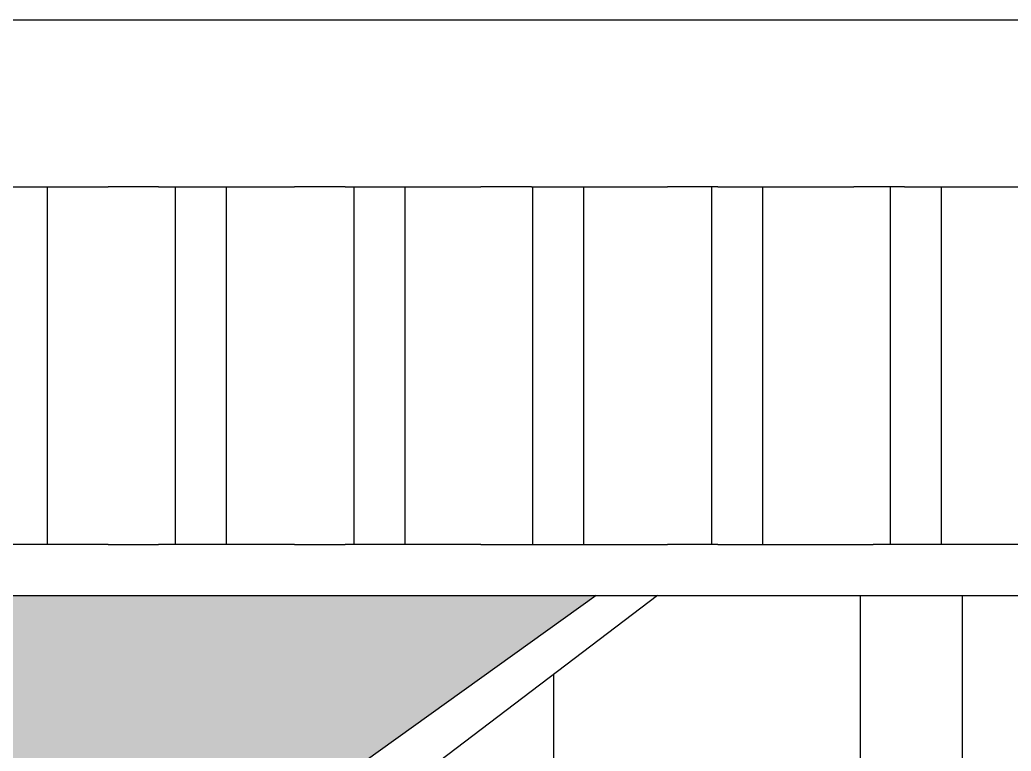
# Model space of a CAD drawing. Extents: x 396092 to 455492, y 17293 to 132793.
# Drawn here: x 404483.4 to 404871.5, y 46164.8 to 46451.2 of the extents above; entities that cross this region are included whole.
import ezdxf

# ---------------------------------------------------------------- set-up
doc = ezdxf.new("R2010")
doc.units = 0
doc.header["$LTSCALE"] = 1000
doc.header["$MEASUREMENT"] = 0
doc.layers.add('MU', color=34, linetype='Continuous')

msp = doc.modelspace()

# ---------------------------------------------------------------- hatches: boundary and pattern name
h = msp.add_hatch()
h.set_pattern_fill('HEX', color=8, scale=20)
h.set_pattern_definition([(0, (0, 0), (0, 32.99556), [19.05, -38.1]), (120, (0, 0), (-28.5749932, -16.49778), [19.05, -38.1]), (60, (19.05, 0), (-28.5749932, 16.49778), [19.05, -38.1])])
h.paths.add_polyline_path([(401867.03, 45664.46), (401773.79, 45699.95), (401677.86, 45730.13), (401579.66, 45754.86), (401479.66, 45774.02), (401378.32, 45787.54), (401276.1, 45795.33), (401173.47, 45797.38), (401070.91, 45793.66), (400968.9, 45784.21), (400877.73, 45770.52), (400877.73, 45430.76), (402285.62, 45430.76), (402043.68, 45578.22), (401957.13, 45623.82)])
h.paths.add_polyline_path([(402542.57, 46007.31), (402071.75, 46225.76), (401368.49, 46225.76), (401352.03, 46225.76), (401921.23, 45954.31), (402082.39, 45889.15), (402248.57, 45833.24), (402418.99, 45786.84), (402592.85, 45750.18), (402769.33, 45723.42), (402947.61, 45706.68), (403126.87, 45700.05), (403241.16, 45702.24), (403355, 45710.8), (403627.73, 45746.74), (403627.73, 45909.62), (403373.59, 45879.35), (403278.59, 45873.24), (403183.32, 45872.28), (403088.17, 45876.47), (402993.56, 45885.8), (402899.89, 45900.22), (402807.57, 45919.68), (402716.98, 45944.09), (402628.53, 45973.34)])
h.paths.add_polyline_path([(403627.73, 46225.76), (402151.09, 46225.76), (402512.87, 46044.04), (402600.6, 46006.56), (402691.26, 45974.18), (402784.41, 45947.04), (402879.61, 45925.27), (402976.39, 45908.99), (403074.31, 45898.26), (403172.89, 45893.15), (403271.66, 45893.67), (403370.15, 45899.81), (403627.73, 45930.78)])
h.paths.add_polyline_path([(404426.53, 46225.76), (404411.06, 46225.76), (403777.73, 46225.76), (403777.73, 45931.86), (403827.42, 45943.32), (403898.92, 45963.33), (403968.66, 45987.19), (404036.35, 46014.8), (404101.7, 46046.02)])
h.paths.add_polyline_path([(404408.62, 46010.42), (404709.05, 46225.76), (404466.7, 46225.76), (404120.91, 46031.59), (404052.82, 45998.66), (403982.2, 45969.6), (403909.37, 45944.52), (403834.66, 45923.55), (403777.73, 45910.53), (403777.73, 45746.75), (403883.34, 45772.6), (403996.07, 45807.56), (404105.5, 45849.05), (404211.09, 45896.86), (404312.3, 45950.74)])
h.paths.add_polyline_path([(406277.34, 45660.27), (406182.81, 45702.62), (406084.8, 45739.18), (405983.83, 45769.76), (405880.44, 45794.19), (405800.08, 45808.19), (405718.74, 45817.59), (405636.81, 45822.35), (405554.68, 45822.44), (405472.74, 45817.86), (405391.38, 45808.64), (405310.97, 45794.81), (405231.91, 45776.45), (405150.42, 45752.15), (405071.4, 45722.79), (404995.32, 45688.56), (404922.61, 45649.65), (404574.92, 45430.76), (406527.73, 45430.76), (406527.73, 45527.79)])

# ---------------------------------------------------------------- linework, layer by layer
at = {"layer": 'MU', "color": 37}
for p, q in [((403727.73, 46451.23), (406577.73, 46451.23)), ((404464.7, 46385.76), (404517.92, 46385.76)), ((404537.7, 46385.76), (404517.92, 46385.76)), ((404537.7, 46385.76), (404590.92, 46385.76)), ((404610.7, 46385.76), (404590.92, 46385.76)), ((404610.7, 46385.76), (404663.92, 46385.76)), ((404683.7, 46385.76), (404663.92, 46385.76)), ((404683.7, 46385.76), (404736.92, 46385.76)), ((404756.7, 46385.76), (404736.92, 46385.76)), ((404756.7, 46385.76), (404809.92, 46385.76)), ((404829.7, 46385.76), (404809.92, 46385.76)), ((404829.7, 46385.76), (404882.92, 46385.76)), ((404517.92, 46245.76), (404464.7, 46245.76)), ((404517.92, 46245.76), (404537.7, 46245.76)), ((404590.92, 46245.76), (404537.7, 46245.76)), ((404590.92, 46245.76), (404610.7, 46245.76)), ((404663.92, 46245.76), (404610.7, 46245.76)), ((404663.92, 46245.76), (404683.7, 46245.76)), ((404683.7, 46245.76), (404736.92, 46245.76)), ((404756.7, 46245.76), (404736.92, 46245.76)), ((404756.7, 46245.76), (404809.92, 46245.76)), ((404809.92, 46245.76), (404817.49, 46245.76)), ((404829.7, 46245.76), (404817.49, 46245.76)), ((404857.49, 46245.76), (404829.7, 46245.76)), ((404882.92, 46245.76), (404857.49, 46245.76)), ((404709.05, 46225.76), (404408.62, 46010.42)), ((404442.12, 46225.76), (404717.57, 46225.76)), ((404733.1, 46225.76), (404537.49, 46077.34)), ((404717.57, 46225.76), (404748.38, 46225.76)), ((404748.38, 46225.76), (404817.49, 46225.76)), ((404812.49, 45606.15), (404812.49, 46225.76)), ((404817.49, 46225.76), (404857.49, 46225.76)), ((404852.49, 45631.48), (404852.49, 46225.76)), ((404857.49, 46225.76), (404977.49, 46225.76)), ((404692.49, 45533.27), (404692.49, 46194.95))]:
    msp.add_line(p, q, dxfattribs=at)
for points in [[(404494.27, 46245.76), (404494.27, 46385.76)], [(404544.27, 46245.76), (404544.27, 46385.76)], [(404564.27, 46245.76), (404564.27, 46385.76)], [(404614.27, 46245.76), (404614.27, 46385.76)], [(404634.27, 46245.76), (404634.27, 46385.76)], [(404684.27, 46245.76), (404684.27, 46385.76)], [(404704.27, 46245.76), (404704.27, 46385.76)], [(404754.27, 46245.76), (404754.27, 46385.76)], [(404774.27, 46245.76), (404774.27, 46385.76)], [(404824.27, 46245.76), (404824.27, 46385.76)], [(404844.27, 46245.76), (404844.27, 46385.76)]]:
    msp.add_lwpolyline(points, dxfattribs=at)

doc.saveas('drawing.dxf')
